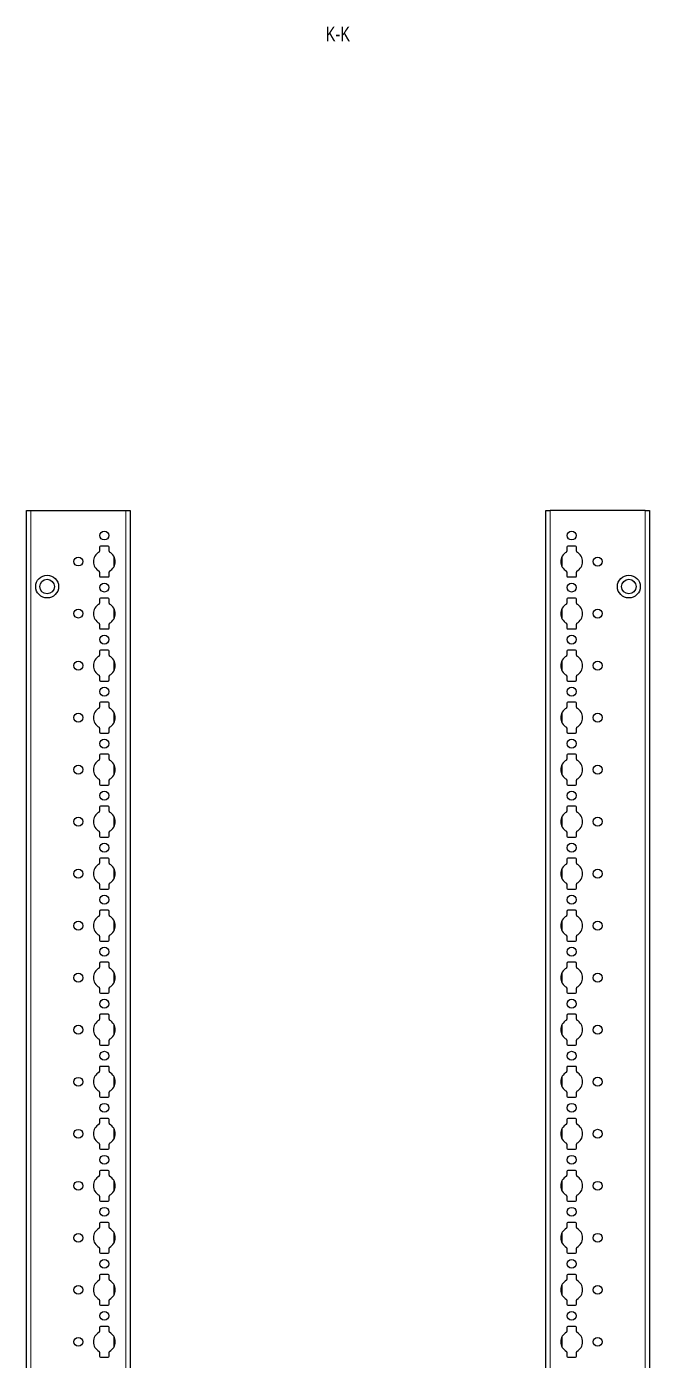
# Model space of a CAD drawing. Header units: millimetres. Extents: x -250 to 4725, y -2047 to 1577.
# Drawn here: x 4426 to 4725, y 684 to 1325 of the extents above; entities that cross this region are included whole.
import ezdxf

# ---------------------------------------------------------------- set-up
doc = ezdxf.new("R2010")
doc.units = ezdxf.units.MM
doc.layers.add('FORMAT', color=7, linetype='Continuous')
doc.styles.add('SLDTEXTSTYLE0', font='TXT', dxfattribs={"width": 0.75})

msp = doc.modelspace()

# ---------------------------------------------------------------- linework, layer by layer
at = {"color": 7, "linetype": 'Continuous', "lineweight": 25}
for p, q in [((4425.51, -1006.24), (4425.51, 1092.76)), ((4425.51, 1092.76), (4427.51, 1092.76)), ((4427.51, 1092.76), (4473.21, 1092.76)), ((4473.21, 1092.76), (4475.21, 1092.76)), ((4475.21, 1092.76), (4475.21, -1006.24)), ((4675.21, -1006.24), (4675.21, 1092.76)), ((4675.21, 1092.76), (4677.21, 1092.76)), ((4722.91, 1092.76), (4677.21, 1092.76)), ((4722.91, 1092.76), (4724.91, 1092.76)), ((4724.91, 1092.76), (4724.91, -1006.24)), ((4460.56, 1075.16), (4460.56, 1073.28)), ((4464.66, 1075.66), (4461.06, 1075.66)), ((4465.16, 1073.28), (4465.16, 1075.16)), ((4685.26, 1075.16), (4685.26, 1073.28)), ((4689.36, 1075.66), (4685.76, 1075.66)), ((4689.86, 1073.28), (4689.86, 1075.16)), ((4460.56, 1063.23), (4460.56, 1061.36)), ((4461.06, 1060.86), (4464.66, 1060.86)), ((4465.16, 1061.36), (4465.16, 1063.23)), ((4685.26, 1063.23), (4685.26, 1061.36)), ((4685.76, 1060.86), (4689.36, 1060.86)), ((4689.86, 1061.36), (4689.86, 1063.23)), ((4460.56, 1050.16), (4460.56, 1048.28)), ((4464.66, 1050.66), (4461.06, 1050.66)), ((4465.16, 1048.28), (4465.16, 1050.16)), ((4685.26, 1050.16), (4685.26, 1048.28)), ((4689.36, 1050.66), (4685.76, 1050.66)), ((4689.86, 1048.28), (4689.86, 1050.16)), ((4460.56, 1038.23), (4460.56, 1036.36)), ((4461.06, 1035.86), (4464.66, 1035.86)), ((4465.16, 1036.36), (4465.16, 1038.23)), ((4685.26, 1038.23), (4685.26, 1036.36)), ((4685.76, 1035.86), (4689.36, 1035.86)), ((4689.86, 1036.36), (4689.86, 1038.23)), ((4464.66, 1025.66), (4461.06, 1025.66)), ((4689.36, 1025.66), (4685.76, 1025.66)), ((4460.56, 1025.16), (4460.56, 1023.28)), ((4465.16, 1023.28), (4465.16, 1025.16)), ((4685.26, 1025.16), (4685.26, 1023.28)), ((4689.86, 1023.28), (4689.86, 1025.16)), ((4460.56, 1013.23), (4460.56, 1011.36)), ((4465.16, 1011.36), (4465.16, 1013.23)), ((4685.26, 1013.23), (4685.26, 1011.36)), ((4689.86, 1011.36), (4689.86, 1013.23)), ((4461.06, 1010.86), (4464.66, 1010.86)), ((4685.76, 1010.86), (4689.36, 1010.86)), ((4460.56, 1000.16), (4460.56, 998.28)), ((4464.66, 1000.66), (4461.06, 1000.66)), ((4465.16, 998.28), (4465.16, 1000.16)), ((4685.26, 1000.16), (4685.26, 998.28)), ((4689.36, 1000.66), (4685.76, 1000.66)), ((4689.86, 998.28), (4689.86, 1000.16)), ((4460.56, 988.23), (4460.56, 986.36)), ((4465.16, 986.36), (4465.16, 988.23)), ((4685.26, 988.23), (4685.26, 986.36)), ((4689.86, 986.36), (4689.86, 988.23)), ((4461.06, 985.86), (4464.66, 985.86)), ((4685.76, 985.86), (4689.36, 985.86)), ((4460.56, 975.16), (4460.56, 973.28)), ((4464.66, 975.66), (4461.06, 975.66)), ((4465.16, 973.28), (4465.16, 975.16)), ((4685.26, 975.16), (4685.26, 973.28)), ((4689.36, 975.66), (4685.76, 975.66)), ((4689.86, 973.28), (4689.86, 975.16)), ((4460.56, 963.23), (4460.56, 961.36)), ((4465.16, 961.36), (4465.16, 963.23)), ((4685.26, 963.23), (4685.26, 961.36)), ((4689.86, 961.36), (4689.86, 963.23)), ((4461.06, 960.86), (4464.66, 960.86)), ((4685.76, 960.86), (4689.36, 960.86)), ((4460.56, 950.16), (4460.56, 948.28)), ((4464.66, 950.66), (4461.06, 950.66)), ((4465.16, 948.28), (4465.16, 950.16)), ((4685.26, 950.16), (4685.26, 948.28)), ((4689.36, 950.66), (4685.76, 950.66)), ((4689.86, 948.28), (4689.86, 950.16)), ((4460.56, 938.23), (4460.56, 936.36)), ((4461.06, 935.86), (4464.66, 935.86)), ((4465.16, 936.36), (4465.16, 938.23)), ((4685.26, 938.23), (4685.26, 936.36)), ((4685.76, 935.86), (4689.36, 935.86)), ((4689.86, 936.36), (4689.86, 938.23)), ((4460.56, 925.16), (4460.56, 923.28)), ((4464.66, 925.66), (4461.06, 925.66)), ((4465.16, 923.28), (4465.16, 925.16)), ((4685.26, 925.16), (4685.26, 923.28)), ((4689.36, 925.66), (4685.76, 925.66)), ((4689.86, 923.28), (4689.86, 925.16)), ((4460.56, 913.23), (4460.56, 911.36)), ((4461.06, 910.86), (4464.66, 910.86)), ((4465.16, 911.36), (4465.16, 913.23)), ((4685.26, 913.23), (4685.26, 911.36)), ((4685.76, 910.86), (4689.36, 910.86)), ((4689.86, 911.36), (4689.86, 913.23)), ((4460.56, 900.16), (4460.56, 898.28)), ((4464.66, 900.66), (4461.06, 900.66)), ((4465.16, 898.28), (4465.16, 900.16)), ((4685.26, 900.16), (4685.26, 898.28)), ((4689.36, 900.66), (4685.76, 900.66)), ((4689.86, 898.28), (4689.86, 900.16)), ((4460.56, 888.23), (4460.56, 886.36)), ((4461.06, 885.86), (4464.66, 885.86)), ((4465.16, 886.36), (4465.16, 888.23)), ((4685.26, 888.23), (4685.26, 886.36)), ((4685.76, 885.86), (4689.36, 885.86)), ((4689.86, 886.36), (4689.86, 888.23)), ((4460.56, 875.16), (4460.56, 873.28)), ((4464.66, 875.66), (4461.06, 875.66)), ((4465.16, 873.28), (4465.16, 875.16)), ((4685.26, 875.16), (4685.26, 873.28)), ((4689.36, 875.66), (4685.76, 875.66)), ((4689.86, 873.28), (4689.86, 875.16)), ((4460.56, 863.23), (4460.56, 861.36)), ((4461.06, 860.86), (4464.66, 860.86)), ((4465.16, 861.36), (4465.16, 863.23)), ((4685.26, 863.23), (4685.26, 861.36)), ((4685.76, 860.86), (4689.36, 860.86)), ((4689.86, 861.36), (4689.86, 863.23)), ((4460.56, 850.16), (4460.56, 848.28)), ((4464.66, 850.66), (4461.06, 850.66)), ((4465.16, 848.28), (4465.16, 850.16)), ((4685.26, 850.16), (4685.26, 848.28)), ((4689.36, 850.66), (4685.76, 850.66)), ((4689.86, 848.28), (4689.86, 850.16)), ((4460.56, 838.23), (4460.56, 836.36)), ((4461.06, 835.86), (4464.66, 835.86)), ((4465.16, 836.36), (4465.16, 838.23)), ((4685.26, 838.23), (4685.26, 836.36)), ((4685.76, 835.86), (4689.36, 835.86)), ((4689.86, 836.36), (4689.86, 838.23)), ((4460.56, 825.16), (4460.56, 823.28)), ((4464.66, 825.66), (4461.06, 825.66)), ((4465.16, 823.28), (4465.16, 825.16)), ((4685.26, 825.16), (4685.26, 823.28)), ((4689.36, 825.66), (4685.76, 825.66)), ((4689.86, 823.28), (4689.86, 825.16)), ((4460.56, 813.23), (4460.56, 811.36)), ((4461.06, 810.86), (4464.66, 810.86)), ((4465.16, 811.36), (4465.16, 813.23)), ((4685.26, 813.23), (4685.26, 811.36)), ((4685.76, 810.86), (4689.36, 810.86)), ((4689.86, 811.36), (4689.86, 813.23)), ((4460.56, 800.16), (4460.56, 798.28)), ((4464.66, 800.66), (4461.06, 800.66)), ((4465.16, 798.28), (4465.16, 800.16)), ((4685.26, 800.16), (4685.26, 798.28)), ((4689.36, 800.66), (4685.76, 800.66)), ((4689.86, 798.28), (4689.86, 800.16)), ((4460.56, 788.23), (4460.56, 786.36)), ((4461.06, 785.86), (4464.66, 785.86)), ((4465.16, 786.36), (4465.16, 788.23)), ((4685.26, 788.23), (4685.26, 786.36)), ((4685.76, 785.86), (4689.36, 785.86)), ((4689.86, 786.36), (4689.86, 788.23)), ((4464.66, 775.66), (4461.06, 775.66)), ((4689.36, 775.66), (4685.76, 775.66)), ((4460.56, 775.16), (4460.56, 773.28)), ((4465.16, 773.28), (4465.16, 775.16)), ((4685.26, 775.16), (4685.26, 773.28)), ((4689.86, 773.28), (4689.86, 775.16)), ((4460.56, 763.23), (4460.56, 761.36)), ((4465.16, 761.36), (4465.16, 763.23)), ((4685.26, 763.23), (4685.26, 761.36)), ((4689.86, 761.36), (4689.86, 763.23)), ((4461.06, 760.86), (4464.66, 760.86)), ((4685.76, 760.86), (4689.36, 760.86)), ((4460.56, 750.16), (4460.56, 748.28)), ((4464.66, 750.66), (4461.06, 750.66)), ((4465.16, 748.28), (4465.16, 750.16)), ((4685.26, 750.16), (4685.26, 748.28)), ((4689.36, 750.66), (4685.76, 750.66)), ((4689.86, 748.28), (4689.86, 750.16)), ((4460.56, 738.23), (4460.56, 736.36)), ((4465.16, 736.36), (4465.16, 738.23)), ((4685.26, 738.23), (4685.26, 736.36)), ((4689.86, 736.36), (4689.86, 738.23)), ((4461.06, 735.86), (4464.66, 735.86)), ((4685.76, 735.86), (4689.36, 735.86)), ((4460.56, 725.16), (4460.56, 723.28)), ((4464.66, 725.66), (4461.06, 725.66)), ((4465.16, 723.28), (4465.16, 725.16)), ((4685.26, 725.16), (4685.26, 723.28)), ((4689.36, 725.66), (4685.76, 725.66)), ((4689.86, 723.28), (4689.86, 725.16)), ((4460.56, 713.23), (4460.56, 711.36)), ((4465.16, 711.36), (4465.16, 713.23)), ((4685.26, 713.23), (4685.26, 711.36)), ((4689.86, 711.36), (4689.86, 713.23)), ((4461.06, 710.86), (4464.66, 710.86)), ((4685.76, 710.86), (4689.36, 710.86)), ((4460.56, 700.16), (4460.56, 698.28)), ((4464.66, 700.66), (4461.06, 700.66)), ((4465.16, 698.28), (4465.16, 700.16)), ((4685.26, 700.16), (4685.26, 698.28)), ((4689.36, 700.66), (4685.76, 700.66)), ((4689.86, 698.28), (4689.86, 700.16)), ((4460.56, 688.23), (4460.56, 686.36)), ((4461.06, 685.86), (4464.66, 685.86)), ((4465.16, 686.36), (4465.16, 688.23)), ((4685.26, 688.23), (4685.26, 686.36)), ((4685.76, 685.86), (4689.36, 685.86)), ((4689.86, 686.36), (4689.86, 688.23))]:
    msp.add_line(p, q, dxfattribs=at)
at = {"color": 8, "linetype": 'Continuous', "lineweight": 18}
for p, q in [((4427.51, 1092.76), (4427.51, -1006.24)), ((4473.21, -1006.24), (4473.21, 1092.76)), ((4677.21, 1092.76), (4677.21, -1006.24)), ((4722.91, -1006.24), (4722.91, 1092.76)), ((4467.36, 1065.55), (4467.36, 1070.96)), ((4683.06, 1070.96), (4683.06, 1065.55)), ((4467.36, 1040.55), (4467.36, 1045.96)), ((4683.06, 1045.96), (4683.06, 1040.55)), ((4467.36, 1015.55), (4467.36, 1020.96)), ((4683.06, 1020.96), (4683.06, 1015.55)), ((4467.36, 990.55), (4467.36, 995.96)), ((4683.06, 995.96), (4683.06, 990.55)), ((4467.36, 965.55), (4467.36, 970.96)), ((4683.06, 970.96), (4683.06, 965.55)), ((4467.36, 940.55), (4467.36, 945.96)), ((4683.06, 945.96), (4683.06, 940.55)), ((4467.36, 915.55), (4467.36, 920.96)), ((4683.06, 920.96), (4683.06, 915.55)), ((4467.36, 890.55), (4467.36, 895.96)), ((4683.06, 895.96), (4683.06, 890.55)), ((4467.36, 865.55), (4467.36, 870.96)), ((4683.06, 870.96), (4683.06, 865.55)), ((4467.36, 840.55), (4467.36, 845.96)), ((4683.06, 845.96), (4683.06, 840.55)), ((4467.36, 815.55), (4467.36, 820.96)), ((4683.06, 820.96), (4683.06, 815.55)), ((4467.36, 790.55), (4467.36, 795.96)), ((4683.06, 795.96), (4683.06, 790.55)), ((4467.36, 765.55), (4467.36, 770.96)), ((4683.06, 770.96), (4683.06, 765.55)), ((4467.36, 740.55), (4467.36, 745.96)), ((4683.06, 745.96), (4683.06, 740.55)), ((4467.36, 715.55), (4467.36, 720.96)), ((4683.06, 720.96), (4683.06, 715.55)), ((4467.36, 690.55), (4467.36, 695.96)), ((4683.06, 695.96), (4683.06, 690.55))]:
    msp.add_line(p, q, dxfattribs=at)
at = {"color": 7, "linetype": 'Continuous', "lineweight": 25}
for centre, radius in [((4462.86, 1080.76), 2.12), ((4687.56, 1080.76), 2.12), ((4450.36, 1068.26), 2.12), ((4700.06, 1068.26), 2.13), ((4435.36, 1056.26), 5.5), ((4435.36, 1056.26), 3.5), ((4462.86, 1055.76), 2.12), ((4687.56, 1055.76), 2.12), ((4715.06, 1056.26), 5.5), ((4715.06, 1056.26), 3.5), ((4450.36, 1043.26), 2.12), ((4700.06, 1043.26), 2.13), ((4462.86, 1030.76), 2.12), ((4687.56, 1030.76), 2.12), ((4450.36, 1018.26), 2.12), ((4700.06, 1018.26), 2.13), ((4462.86, 1005.76), 2.12), ((4687.56, 1005.76), 2.12), ((4450.36, 993.26), 2.12), ((4700.06, 993.26), 2.13), ((4462.86, 980.76), 2.12), ((4687.56, 980.76), 2.12), ((4450.36, 968.26), 2.12), ((4700.06, 968.26), 2.13), ((4462.86, 955.76), 2.12), ((4687.56, 955.76), 2.12), ((4450.36, 943.26), 2.12), ((4700.06, 943.26), 2.13), ((4462.86, 930.76), 2.12), ((4687.56, 930.76), 2.12), ((4450.36, 918.26), 2.12), ((4700.06, 918.26), 2.13), ((4462.86, 905.76), 2.12), ((4687.56, 905.76), 2.12), ((4450.36, 893.26), 2.12), ((4700.06, 893.26), 2.13), ((4462.86, 880.76), 2.12), ((4687.56, 880.76), 2.12), ((4450.36, 868.26), 2.12), ((4700.06, 868.26), 2.13), ((4462.86, 855.76), 2.12), ((4687.56, 855.76), 2.12), ((4450.36, 843.26), 2.12), ((4700.06, 843.26), 2.13), ((4462.86, 830.76), 2.12), ((4687.56, 830.76), 2.12), ((4450.36, 818.26), 2.12), ((4700.06, 818.26), 2.13), ((4462.86, 805.76), 2.12), ((4687.56, 805.76), 2.12), ((4450.36, 793.26), 2.12), ((4700.06, 793.26), 2.13), ((4462.86, 780.76), 2.12), ((4687.56, 780.76), 2.12), ((4450.36, 768.26), 2.12), ((4700.06, 768.26), 2.13), ((4462.86, 755.76), 2.12), ((4687.56, 755.76), 2.12), ((4450.36, 743.26), 2.12), ((4700.06, 743.26), 2.13), ((4462.86, 730.76), 2.12), ((4687.56, 730.76), 2.12), ((4450.36, 718.26), 2.12), ((4700.06, 718.26), 2.13), ((4462.86, 705.76), 2.12), ((4687.56, 705.76), 2.12), ((4450.36, 693.26), 2.12), ((4700.06, 693.26), 2.13)]:
    msp.add_circle(centre, radius, dxfattribs=at)
for centre, radius, start, end in [((4462.86, 1068.26), 5.25, 119.14074, 240.85926), ((4460.06, 1073.28), 0.5, 299.14074, 0), ((4461.06, 1075.16), 0.5, 90, 180), ((4464.66, 1075.16), 0.5, 0, 90), ((4465.66, 1073.28), 0.5, 180, 240.85926), ((4462.86, 1068.26), 5.25, 299.14074, 60.85926), ((4687.56, 1068.26), 5.25, 119.14074, 240.85926), ((4684.76, 1073.28), 0.5, 299.14074, 0), ((4685.76, 1075.16), 0.5, 90, 180), ((4689.36, 1075.16), 0.5, 0, 90), ((4690.36, 1073.28), 0.5, 180, 240.85926), ((4687.56, 1068.26), 5.25, 299.14074, 60.85926), ((4460.06, 1063.23), 0.5, 0, 60.85926), ((4461.06, 1061.36), 0.5, 180, 270), ((4464.66, 1061.36), 0.5, 270, 0), ((4465.66, 1063.23), 0.5, 119.14074, 180), ((4684.76, 1063.23), 0.5, 0, 60.85926), ((4685.76, 1061.36), 0.5, 180, 270), ((4689.36, 1061.36), 0.5, 270, 0), ((4690.36, 1063.23), 0.5, 119.14074, 180), ((4462.86, 1043.26), 5.25, 119.14074, 240.85926), ((4460.06, 1048.28), 0.5, 299.14074, 0), ((4461.06, 1050.16), 0.5, 90, 180), ((4464.66, 1050.16), 0.5, 0, 90), ((4465.66, 1048.28), 0.5, 180, 240.85926), ((4462.86, 1043.26), 5.25, 299.14074, 60.85926), ((4687.56, 1043.26), 5.25, 119.14074, 240.85926), ((4684.76, 1048.28), 0.5, 299.14074, 0), ((4685.76, 1050.16), 0.5, 90, 180), ((4689.36, 1050.16), 0.5, 0, 90), ((4690.36, 1048.28), 0.5, 180, 240.85926), ((4687.56, 1043.26), 5.25, 299.14074, 60.85926), ((4460.06, 1038.23), 0.5, 0, 60.85926), ((4465.66, 1038.23), 0.5, 119.14074, 180), ((4684.76, 1038.23), 0.5, 0, 60.85926), ((4690.36, 1038.23), 0.5, 119.14074, 180), ((4461.06, 1036.36), 0.5, 180, 270), ((4464.66, 1036.36), 0.5, 270, 0), ((4685.76, 1036.36), 0.5, 180, 270), ((4689.36, 1036.36), 0.5, 270, 0), ((4461.06, 1025.16), 0.5, 90, 180), ((4464.66, 1025.16), 0.5, 0, 90), ((4685.76, 1025.16), 0.5, 90, 180), ((4689.36, 1025.16), 0.5, 0, 90), ((4462.86, 1018.26), 5.25, 119.14074, 240.85926), ((4460.06, 1023.28), 0.5, 299.14074, 0), ((4465.66, 1023.28), 0.5, 180, 240.85926), ((4462.86, 1018.26), 5.25, 299.14074, 60.85926), ((4687.56, 1018.26), 5.25, 119.14074, 240.85926), ((4684.76, 1023.28), 0.5, 299.14074, 0), ((4690.36, 1023.28), 0.5, 180, 240.85926), ((4687.56, 1018.26), 5.25, 299.14074, 60.85926), ((4460.06, 1013.23), 0.5, 0, 60.85926), ((4465.66, 1013.23), 0.5, 119.14074, 180), ((4684.76, 1013.23), 0.5, 0, 60.85926), ((4690.36, 1013.23), 0.5, 119.14074, 180), ((4461.06, 1011.36), 0.5, 180, 270), ((4464.66, 1011.36), 0.5, 270, 0), ((4685.76, 1011.36), 0.5, 180, 270), ((4689.36, 1011.36), 0.5, 270, 0), ((4461.06, 1000.16), 0.5, 90, 180), ((4464.66, 1000.16), 0.5, 0, 90), ((4685.76, 1000.16), 0.5, 90, 180), ((4689.36, 1000.16), 0.5, 0, 90), ((4462.86, 993.26), 5.25, 119.14074, 240.85926), ((4460.06, 998.28), 0.5, 299.14074, 0), ((4465.66, 998.28), 0.5, 180, 240.85926), ((4462.86, 993.26), 5.25, 299.14074, 60.85926), ((4687.56, 993.26), 5.25, 119.14074, 240.85926), ((4684.76, 998.28), 0.5, 299.14074, 0), ((4690.36, 998.28), 0.5, 180, 240.85926), ((4687.56, 993.26), 5.25, 299.14074, 60.85926), ((4460.06, 988.23), 0.5, 0, 60.85926), ((4465.66, 988.23), 0.5, 119.14074, 180), ((4684.76, 988.23), 0.5, 0, 60.85926), ((4690.36, 988.23), 0.5, 119.14074, 180), ((4461.06, 986.36), 0.5, 180, 270), ((4464.66, 986.36), 0.5, 270, 0), ((4685.76, 986.36), 0.5, 180, 270), ((4689.36, 986.36), 0.5, 270, 0), ((4461.06, 975.16), 0.5, 90, 180), ((4464.66, 975.16), 0.5, 0, 90), ((4685.76, 975.16), 0.5, 90, 180), ((4689.36, 975.16), 0.5, 0, 90), ((4462.86, 968.26), 5.25, 119.14074, 240.85926), ((4460.06, 973.28), 0.5, 299.14074, 0), ((4465.66, 973.28), 0.5, 180, 240.85926), ((4462.86, 968.26), 5.25, 299.14074, 60.85926), ((4687.56, 968.26), 5.25, 119.14074, 240.85926), ((4684.76, 973.28), 0.5, 299.14074, 0), ((4690.36, 973.28), 0.5, 180, 240.85926), ((4687.56, 968.26), 5.25, 299.14074, 60.85926), ((4460.06, 963.23), 0.5, 0, 60.85926), ((4465.66, 963.23), 0.5, 119.14074, 180), ((4684.76, 963.23), 0.5, 0, 60.85926), ((4690.36, 963.23), 0.5, 119.14074, 180), ((4461.06, 961.36), 0.5, 180, 270), ((4464.66, 961.36), 0.5, 270, 0), ((4685.76, 961.36), 0.5, 180, 270), ((4689.36, 961.36), 0.5, 270, 0), ((4461.06, 950.16), 0.5, 90, 180), ((4464.66, 950.16), 0.5, 0, 90), ((4685.76, 950.16), 0.5, 90, 180), ((4689.36, 950.16), 0.5, 0, 90), ((4462.86, 943.26), 5.25, 119.14074, 240.85926), ((4460.06, 948.28), 0.5, 299.14074, 0), ((4465.66, 948.28), 0.5, 180, 240.85926), ((4462.86, 943.26), 5.25, 299.14074, 60.85926), ((4687.56, 943.26), 5.25, 119.14074, 240.85926), ((4684.76, 948.28), 0.5, 299.14074, 0), ((4690.36, 948.28), 0.5, 180, 240.85926), ((4687.56, 943.26), 5.25, 299.14074, 60.85926), ((4460.06, 938.23), 0.5, 0, 60.85926), ((4461.06, 936.36), 0.5, 180, 270), ((4464.66, 936.36), 0.5, 270, 0), ((4465.66, 938.23), 0.5, 119.14074, 180), ((4684.76, 938.23), 0.5, 0, 60.85926), ((4685.76, 936.36), 0.5, 180, 270), ((4689.36, 936.36), 0.5, 270, 0), ((4690.36, 938.23), 0.5, 119.14074, 180), ((4460.06, 923.28), 0.5, 299.14074, 0), ((4461.06, 925.16), 0.5, 90, 180), ((4464.66, 925.16), 0.5, 0, 90), ((4465.66, 923.28), 0.5, 180, 240.85926), ((4684.76, 923.28), 0.5, 299.14074, 0), ((4685.76, 925.16), 0.5, 90, 180), ((4689.36, 925.16), 0.5, 0, 90), ((4690.36, 923.28), 0.5, 180, 240.85926), ((4462.86, 918.26), 5.25, 119.14074, 240.85926), ((4462.86, 918.26), 5.25, 299.14074, 60.85926), ((4687.56, 918.26), 5.25, 119.14074, 240.85926), ((4687.56, 918.26), 5.25, 299.14074, 60.85926), ((4460.06, 913.23), 0.5, 0, 60.85926), ((4461.06, 911.36), 0.5, 180, 270), ((4464.66, 911.36), 0.5, 270, 0), ((4465.66, 913.23), 0.5, 119.14074, 180), ((4684.76, 913.23), 0.5, 0, 60.85926), ((4685.76, 911.36), 0.5, 180, 270), ((4689.36, 911.36), 0.5, 270, 0), ((4690.36, 913.23), 0.5, 119.14074, 180), ((4462.86, 893.26), 5.25, 119.14074, 240.85926), ((4460.06, 898.28), 0.5, 299.14074, 0), ((4461.06, 900.16), 0.5, 90, 180), ((4464.66, 900.16), 0.5, 0, 90), ((4465.66, 898.28), 0.5, 180, 240.85926), ((4462.86, 893.26), 5.25, 299.14074, 60.85926), ((4687.56, 893.26), 5.25, 119.14074, 240.85926), ((4684.76, 898.28), 0.5, 299.14074, 0), ((4685.76, 900.16), 0.5, 90, 180), ((4689.36, 900.16), 0.5, 0, 90), ((4690.36, 898.28), 0.5, 180, 240.85926), ((4687.56, 893.26), 5.25, 299.14074, 60.85926), ((4460.06, 888.23), 0.5, 0, 60.85926), ((4461.06, 886.36), 0.5, 180, 270), ((4464.66, 886.36), 0.5, 270, 0), ((4465.66, 888.23), 0.5, 119.14074, 180), ((4684.76, 888.23), 0.5, 0, 60.85926), ((4685.76, 886.36), 0.5, 180, 270), ((4689.36, 886.36), 0.5, 270, 0), ((4690.36, 888.23), 0.5, 119.14074, 180), ((4462.86, 868.26), 5.25, 119.14074, 240.85926), ((4460.06, 873.28), 0.5, 299.14074, 0), ((4461.06, 875.16), 0.5, 90, 180), ((4464.66, 875.16), 0.5, 0, 90), ((4465.66, 873.28), 0.5, 180, 240.85926), ((4462.86, 868.26), 5.25, 299.14074, 60.85926), ((4687.56, 868.26), 5.25, 119.14074, 240.85926), ((4684.76, 873.28), 0.5, 299.14074, 0), ((4685.76, 875.16), 0.5, 90, 180), ((4689.36, 875.16), 0.5, 0, 90), ((4690.36, 873.28), 0.5, 180, 240.85926), ((4687.56, 868.26), 5.25, 299.14074, 60.85926), ((4460.06, 863.23), 0.5, 0, 60.85926), ((4461.06, 861.36), 0.5, 180, 270), ((4464.66, 861.36), 0.5, 270, 0), ((4465.66, 863.23), 0.5, 119.14074, 180), ((4684.76, 863.23), 0.5, 0, 60.85926), ((4685.76, 861.36), 0.5, 180, 270), ((4689.36, 861.36), 0.5, 270, 0), ((4690.36, 863.23), 0.5, 119.14074, 180), ((4462.86, 843.26), 5.25, 119.14074, 240.85926), ((4460.06, 848.28), 0.5, 299.14074, 0), ((4461.06, 850.16), 0.5, 90, 180), ((4464.66, 850.16), 0.5, 0, 90), ((4465.66, 848.28), 0.5, 180, 240.85926), ((4462.86, 843.26), 5.25, 299.14074, 60.85926), ((4687.56, 843.26), 5.25, 119.14074, 240.85926), ((4684.76, 848.28), 0.5, 299.14074, 0), ((4685.76, 850.16), 0.5, 90, 180), ((4689.36, 850.16), 0.5, 0, 90), ((4690.36, 848.28), 0.5, 180, 240.85926), ((4687.56, 843.26), 5.25, 299.14074, 60.85926), ((4460.06, 838.23), 0.5, 0, 60.85926), ((4461.06, 836.36), 0.5, 180, 270), ((4464.66, 836.36), 0.5, 270, 0), ((4465.66, 838.23), 0.5, 119.14074, 180), ((4684.76, 838.23), 0.5, 0, 60.85926), ((4685.76, 836.36), 0.5, 180, 270), ((4689.36, 836.36), 0.5, 270, 0), ((4690.36, 838.23), 0.5, 119.14074, 180), ((4462.86, 818.26), 5.25, 119.14074, 240.85926), ((4460.06, 823.28), 0.5, 299.14074, 0), ((4461.06, 825.16), 0.5, 90, 180), ((4464.66, 825.16), 0.5, 0, 90), ((4465.66, 823.28), 0.5, 180, 240.85926), ((4462.86, 818.26), 5.25, 299.14074, 60.85926), ((4687.56, 818.26), 5.25, 119.14074, 240.85926), ((4684.76, 823.28), 0.5, 299.14074, 0), ((4685.76, 825.16), 0.5, 90, 180), ((4689.36, 825.16), 0.5, 0, 90), ((4690.36, 823.28), 0.5, 180, 240.85926), ((4687.56, 818.26), 5.25, 299.14074, 60.85926), ((4460.06, 813.23), 0.5, 0, 60.85926), ((4461.06, 811.36), 0.5, 180, 270), ((4464.66, 811.36), 0.5, 270, 0), ((4465.66, 813.23), 0.5, 119.14074, 180), ((4684.76, 813.23), 0.5, 0, 60.85926), ((4685.76, 811.36), 0.5, 180, 270), ((4689.36, 811.36), 0.5, 270, 0), ((4690.36, 813.23), 0.5, 119.14074, 180), ((4462.86, 793.26), 5.25, 119.14074, 240.85926), ((4460.06, 798.28), 0.5, 299.14074, 0), ((4461.06, 800.16), 0.5, 90, 180), ((4464.66, 800.16), 0.5, 0, 90), ((4465.66, 798.28), 0.5, 180, 240.85926), ((4462.86, 793.26), 5.25, 299.14074, 60.85926), ((4687.56, 793.26), 5.25, 119.14074, 240.85926), ((4684.76, 798.28), 0.5, 299.14074, 0), ((4685.76, 800.16), 0.5, 90, 180), ((4689.36, 800.16), 0.5, 0, 90), ((4690.36, 798.28), 0.5, 180, 240.85926), ((4687.56, 793.26), 5.25, 299.14074, 60.85926), ((4460.06, 788.23), 0.5, 0, 60.85926), ((4465.66, 788.23), 0.5, 119.14074, 180), ((4684.76, 788.23), 0.5, 0, 60.85926), ((4690.36, 788.23), 0.5, 119.14074, 180), ((4461.06, 786.36), 0.5, 180, 270), ((4464.66, 786.36), 0.5, 270, 0), ((4685.76, 786.36), 0.5, 180, 270), ((4689.36, 786.36), 0.5, 270, 0), ((4461.06, 775.16), 0.5, 90, 180), ((4464.66, 775.16), 0.5, 0, 90), ((4685.76, 775.16), 0.5, 90, 180), ((4689.36, 775.16), 0.5, 0, 90), ((4462.86, 768.26), 5.25, 119.14074, 240.85926), ((4460.06, 773.28), 0.5, 299.14074, 0), ((4465.66, 773.28), 0.5, 180, 240.85926), ((4462.86, 768.26), 5.25, 299.14074, 60.85926), ((4687.56, 768.26), 5.25, 119.14074, 240.85926), ((4684.76, 773.28), 0.5, 299.14074, 0), ((4690.36, 773.28), 0.5, 180, 240.85926), ((4687.56, 768.26), 5.25, 299.14074, 60.85926), ((4460.06, 763.23), 0.5, 0, 60.85926), ((4465.66, 763.23), 0.5, 119.14074, 180), ((4684.76, 763.23), 0.5, 0, 60.85926), ((4690.36, 763.23), 0.5, 119.14074, 180), ((4461.06, 761.36), 0.5, 180, 270), ((4464.66, 761.36), 0.5, 270, 0), ((4685.76, 761.36), 0.5, 180, 270), ((4689.36, 761.36), 0.5, 270, 0), ((4461.06, 750.16), 0.5, 90, 180), ((4464.66, 750.16), 0.5, 0, 90), ((4685.76, 750.16), 0.5, 90, 180), ((4689.36, 750.16), 0.5, 0, 90), ((4462.86, 743.26), 5.25, 119.14074, 240.85926), ((4460.06, 748.28), 0.5, 299.14074, 0), ((4465.66, 748.28), 0.5, 180, 240.85926), ((4462.86, 743.26), 5.25, 299.14074, 60.85926), ((4687.56, 743.26), 5.25, 119.14074, 240.85926), ((4684.76, 748.28), 0.5, 299.14074, 0), ((4690.36, 748.28), 0.5, 180, 240.85926), ((4687.56, 743.26), 5.25, 299.14074, 60.85926), ((4460.06, 738.23), 0.5, 0, 60.85926), ((4465.66, 738.23), 0.5, 119.14074, 180), ((4684.76, 738.23), 0.5, 0, 60.85926), ((4690.36, 738.23), 0.5, 119.14074, 180), ((4461.06, 736.36), 0.5, 180, 270), ((4464.66, 736.36), 0.5, 270, 0), ((4685.76, 736.36), 0.5, 180, 270), ((4689.36, 736.36), 0.5, 270, 0), ((4461.06, 725.16), 0.5, 90, 180), ((4464.66, 725.16), 0.5, 0, 90), ((4685.76, 725.16), 0.5, 90, 180), ((4689.36, 725.16), 0.5, 0, 90), ((4462.86, 718.26), 5.25, 119.14074, 240.85926), ((4460.06, 723.28), 0.5, 299.14074, 0), ((4465.66, 723.28), 0.5, 180, 240.85926), ((4462.86, 718.26), 5.25, 299.14074, 60.85926), ((4687.56, 718.26), 5.25, 119.14074, 240.85926), ((4684.76, 723.28), 0.5, 299.14074, 0), ((4690.36, 723.28), 0.5, 180, 240.85926), ((4687.56, 718.26), 5.25, 299.14074, 60.85926), ((4460.06, 713.23), 0.5, 0, 60.85926), ((4465.66, 713.23), 0.5, 119.14074, 180), ((4684.76, 713.23), 0.5, 0, 60.85926), ((4690.36, 713.23), 0.5, 119.14074, 180), ((4461.06, 711.36), 0.5, 180, 270), ((4464.66, 711.36), 0.5, 270, 0), ((4685.76, 711.36), 0.5, 180, 270), ((4689.36, 711.36), 0.5, 270, 0), ((4461.06, 700.16), 0.5, 90, 180), ((4464.66, 700.16), 0.5, 0, 90), ((4685.76, 700.16), 0.5, 90, 180), ((4689.36, 700.16), 0.5, 0, 90), ((4462.86, 693.26), 5.25, 119.14074, 240.85926), ((4460.06, 698.28), 0.5, 299.14074, 0), ((4465.66, 698.28), 0.5, 180, 240.85926), ((4462.86, 693.26), 5.25, 299.14074, 60.85926), ((4687.56, 693.26), 5.25, 119.14074, 240.85926), ((4684.76, 698.28), 0.5, 299.14074, 0), ((4690.36, 698.28), 0.5, 180, 240.85926), ((4687.56, 693.26), 5.25, 299.14074, 60.85926), ((4460.06, 688.23), 0.5, 0, 60.85926), ((4461.06, 686.36), 0.5, 180, 270), ((4464.66, 686.36), 0.5, 270, 0), ((4465.66, 688.23), 0.5, 119.14074, 180), ((4684.76, 688.23), 0.5, 0, 60.85926), ((4685.76, 686.36), 0.5, 180, 270), ((4689.36, 686.36), 0.5, 270, 0), ((4690.36, 688.23), 0.5, 119.14074, 180)]:
    msp.add_arc(centre, radius, start, end, dxfattribs=at)

# ---------------------------------------------------------------- texts
at = {"layer": 'FORMAT', "insert": (4575.15, 1325.35), "char_height": 7, "attachment_point": 2, "style": 'SLDTEXTSTYLE0'}
msp.add_mtext('K-K', dxfattribs=at)

doc.saveas('drawing.dxf')
